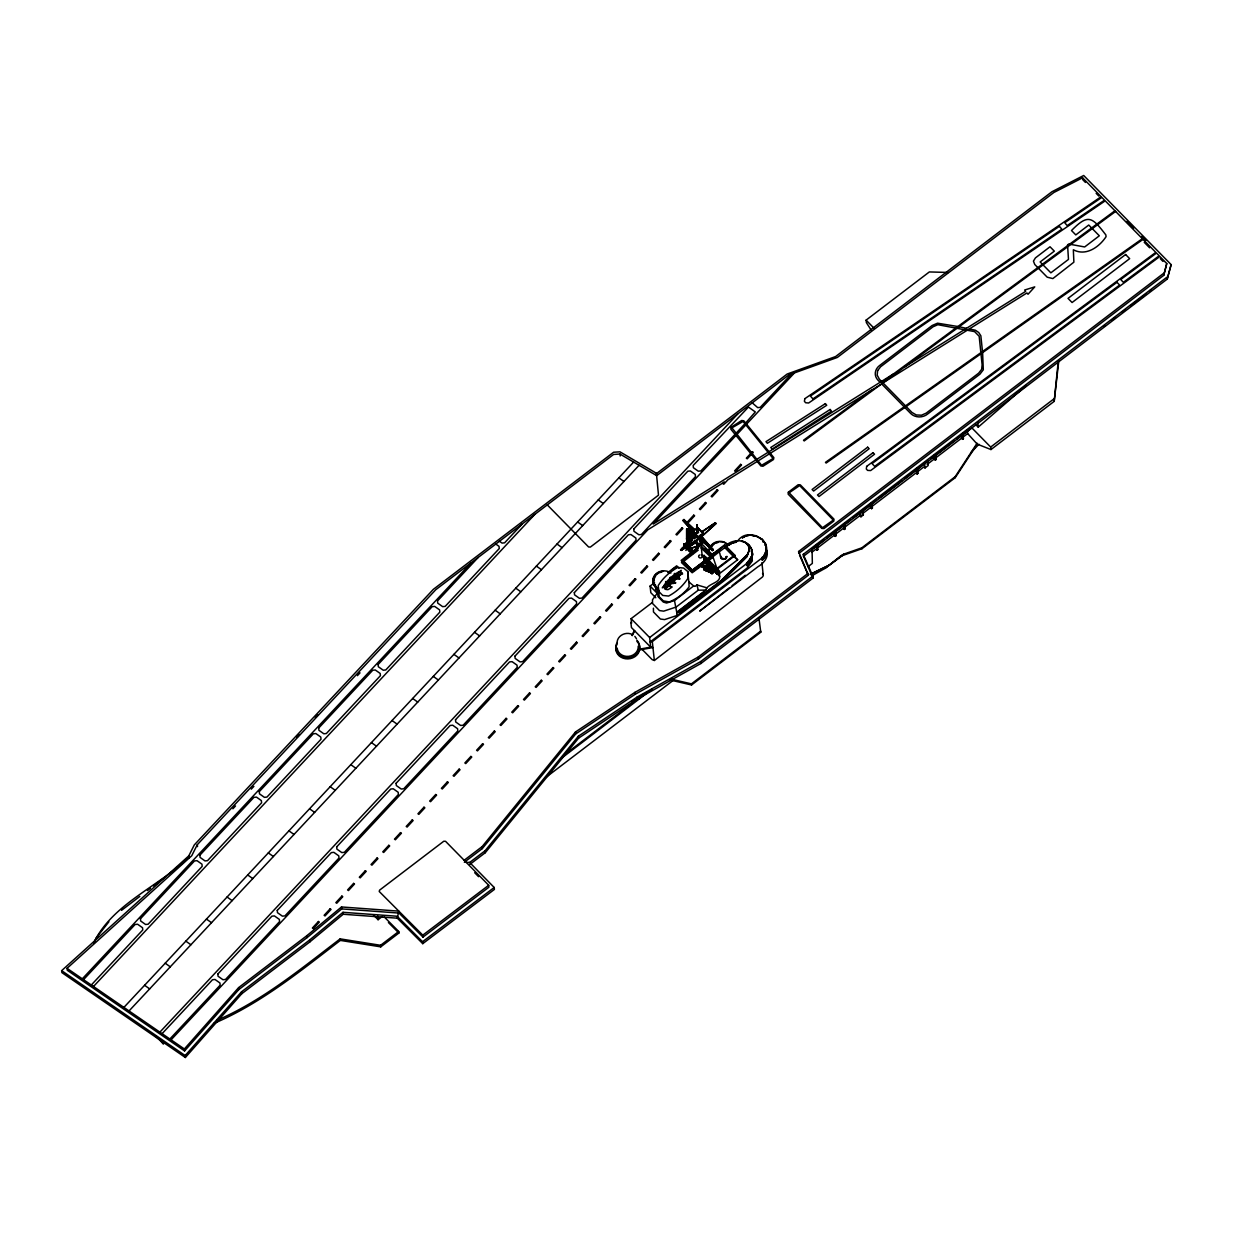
<?xml version="1.0" encoding="UTF-8"?>
<svg xmlns="http://www.w3.org/2000/svg" width="1233" height="1233" viewBox="0 0 1233 1233"><rect width="100%" height="100%" fill="white"/><g stroke="black" fill="none" stroke-linecap="round" stroke-linejoin="round"><path stroke-width="1.5" d="M687.767 528.71L688.538 539.052L686.658 539.253L686.658 529.358L689.509 528.094L690.018 528.942L688.831 529.25L688.492 528.202L687.829 529.25L688.538 539.052L689.786 539.669M695.628 533.257L694.826 534.536L695.628 534.798A10.881 1.834 -78.2 0 1 695.674 534.351L695.689 533.242L693.979 533.396C693.609 537.619 695.998 533.658 692.329 534.012M711.287 572.929L712.289 572.066L712.982 572.929L711.98 573.807L711.287 572.929L711.95 572.389L708.513 563.404L704.613 566.456L712.32 573.114L703.981 569.923L712.242 572.744M688.569 533.781L692.884 535.908L693.809 532.209L692.191 532.456L692.992 533.396L688.492 532.856L693.023 535.03L693.994 532.625L693.193 532.718A10.881 9.51 -6.2 0 1 690.727 532.147L688.461 531.731L688.523 533.319L691.42 534.69L692.792 533.827C693.516 537.172 694.703 535.954 693.917 532.702L694.842 532.671M688.754 539.345L688.646 534.706L695.15 533.951L692.669 535.677M710.408 565.67L711.996 570.509L708.281 563.389L708.559 571.218L708.605 566.209L712.027 570.401L708.528 567.057L711.95 570.555L710.532 565.654M688.6 539.438L688.461 534.629L695.058 534.043M691.482 533.75L690.711 533.026L692.283 533.92M693.116 533.519L693.131 533.396C693.316 536.278 695.397 534.228 693.193 537.049L693.254 533.935L692.931 535.985M708.605 563.712L704.706 566.425L708.451 563.389L708.713 566.379M693.116 534.552L693.1 534.136C696.275 536.062 690.572 534.922 693.609 535.661C695.335 534.444 692.222 536.124 692.252 533.997M694.271 535.538L693.023 535.554L692.838 534.074A6.751 6.35 -16.4 0 1 691.312 533.719L689.91 533.365L689.987 535.168M693.393 536.709C691.898 531.793 696.352 539.607 688.908 534.598M748.277 551.968L747.198 556.545L724.249 579.525L677.071 615.483L664.602 619.598L660.41 619.028L653.459 611.938L653.413 608.193M749.217 551.644C750.281 546.666 746.289 542.027 741.572 540.979M766.479 551.105L766.047 547.745L766.094 553.108M766.71 553.17L765.585 543.768L766.202 549.194M685.872 550.457L688.553 545.263M711.98 570.216L708.436 563.389L711.518 572.729L700.236 565.747L705.708 561.477L711.102 566.348L711.78 565.747M712.443 572.867C694.641 535.754 716.959 591.825 711.749 565.485L709.268 567.658L712.412 569.43L713.46 568.613L711.749 565.485M699.589 538.097C697.739 539.345 701.115 537.295 702.209 540.116M691.497 533.118L690.773 532.24L689.802 533.75L688.446 532.841A10.881 1.834 -78.2 0 0 688.584 534.043L693.1 536.278M1058.145 362.24L1054.2 401.357L990.962 449.552L977.214 444.127L967.643 433.569L967.227 429.778M1058.777 360.992L1054.2 401.357M752.161 558.549L752.377 553.093L751.529 558.534C754.581 550.981 749.649 542.273 741.526 541.333M688.846 536.864L688.846 538.621L692.252 540.347L692.561 538.158L691.143 536.709L695.797 534.351L683.005 520.218L683.945 519.509L695.165 530.051M708.852 567.303L711.857 570.586M692.884 532.009L691.744 536.463L692.468 537.326M711.811 570.293L704.629 566.255L711.657 569.923M704.937 566.301L712.289 572.066M617.101 641.838C618.041 634.949 626.58 631.296 632.467 634.641M711.102 566.841L711.888 567.642M712.52 567.904L710.254 564.729M693.778 543.337L691.667 543.553L694.133 541.364L691.728 544.015L694.194 541.919L691.698 543.738L693.809 543.522L694.672 540.378M690.357 535.739L689.108 534.398L691.913 535.739M692.807 532.24L692.114 532.733L693.778 533.18M692.083 536.525L692.114 537.249M692.576 536.925L692.545 535.985M706.016 561.354L712.982 572.929M1163.505 273.418L798.599 551.505L798.814 553.432L1163.721 275.36L1166.757 263.538L1082.589 177.799L1053.845 192.502L837.33 357.447L788.904 374.924L656.696 475.645L619.968 454.037L613.602 454.453L435.819 589.667L197.311 844.667L191.716 855.764L67.044 968.321L67.26 970.263L184.58 1050.917L238.848 989.544L307.217 937.527L341.711 908.906L399.03 913.067L422.996 937.095L488.9 887.205L488.7 885.263L445.529 841.291L443.772 841.245L379.61 890.134L379.209 891.474L422.78 935.153L422.996 937.095M1163.721 275.36L1166.757 263.538M469.881 864.41L485.293 852.697L578.601 738.135L637.353 698.972L700.914 663.493L813.009 578.092L803.484 556.283L1167.219 279.09L1171.134 264.602L1083.699 175.502L1051.919 191.762L835.604 356.553L787.178 374.031L656.696 473.441L619.968 451.833L613.618 452.234L433.369 589.328L194.305 844.913L188.788 855.872L61.65 970.648L61.866 972.59L185.366 1057.498L241.776 993.721L309.899 941.873L343.206 914.254L397.319 918.184L422.749 943.661L494.418 889.409L494.202 887.483L469.665 862.468L464.363 862.206L482.319 848.566L575.703 733.912L635.057 694.349L698.51 658.931L808.339 575.241L798.599 551.505M1167.219 279.09L1171.134 264.602M752.253 402.852L757.709 407.63L760.237 407.368L791.432 374M693.809 543.522L695.042 540.116M93.862 942.428C113.436 902.895 159.011 886.789 189.235 856.704M93.955 943.353L95.388 939.854M708.189 571.218C703.596 565.777 703.473 563.712 708.081 571.449M762.426 560.121L762.21 558.056L764.537 555.574L761.732 557.686L762.426 560.121L764.768 557.64L764.414 554.696L765.739 551.644L766.525 553.925L764.63 556.746L765.739 551.644M765.215 556.977L766.309 551.86M683.961 544.662C684.485 540.64 688.184 553.062 692.884 553.632M684.346 543.768L684.87 546.389M684.407 545.68L684.978 546.265L684.608 545.433M687.012 545.664L685.271 543.568L685.317 545.017M685.456 544.909L686.704 546.173M687.706 548.115L686.689 546.019M686.041 547.683C686.812 550.55 687.49 543.183 690.634 549.348M687.29 547.529L687.567 548.947M688.322 546.527C685.825 547.884 689.987 548.146 687.968 546.635L686.951 546.712L688.06 548.007M688.184 547.483L687.69 546.789L689.355 548.87M688.322 547.93C689.617 550.226 689.632 545.957 687.613 547.683M684.423 544.493L690.557 549.271M692.329 551.074L691.513 550.242C689.447 551.521 694.271 550.088 690.341 549.502C686.319 550.365 691.852 550.488 688.153 549.363M690.634 550.427L689.108 549.117L689.709 548.084M688.954 550.534L688.769 549.486L689.062 550.411M689.894 549.425L690.65 550.118M688.985 549.255C687.937 551.906 691.528 550.488 688.692 550.38M691.867 550.134C689.894 552.985 690.989 551.166 690.973 549.224M690.711 552.353L691.482 549.887M691.929 552.523L691.99 551.367M691.944 551.182L684.192 543.722M686.195 544.832L687.089 545.726M687.243 547.175L686.92 548.577M688.815 547.19L688.214 548.207L689.201 547.421M632.005 635.195L634.348 630.525M632.252 635.658L634.718 630.741M709.561 549.579L711.688 546.527M747.213 565.747L746.52 563.219L749.063 560.63L749.31 562.834L747.213 565.747L749.756 563.173L749.494 560.044L751.082 556.977L751.883 559.366L749.741 562.248L751.329 559.196L751.082 556.977M751.822 556.515L746.612 563.635L649.637 637.523L650.685 647.171L638.617 649.313M750.311 562.433L750.065 560.229L751.652 557.162M675.576 577.198L677.302 575.595M725.42 558.102L726.407 556.422L725.497 558.796L723.401 558.719L721.521 557.902L720.889 556.145M727.208 556.468L725.944 558.626L723.324 559.412L720.904 558.379L719.733 552.939M700.298 565.808L712.042 572.343L700.483 565.67L693.193 571.002L691.066 571.187L681.171 560.414L697.801 547.329M709.268 567.658C715.232 565.901 683.467 563.943 710.008 566.995M674.497 600.563L666.575 603.029L663.354 602.089L657.867 596.495L658.268 585.49A48.58 44.419 -33.8 0 1 677.796 567.442L683.699 568.074L687.783 571.557L688.831 581.806L693.655 585.968L674.497 600.563L676.732 612.231L705.815 590.068C707.264 583.61 720.534 583.101 719.687 576.35L712.674 556.129L705.384 548.7M705.815 590.068L698.232 590.206L676.162 607.037L663.693 611.152L659.501 610.582L652.534 603.492L652.504 599.747L658.638 591.301L662.722 595.431L668.625 596.063A48.58 44.419 -33.8 0 0 688.153 578.015L687.783 571.557M810.312 574.116L829.331 565.084L843.572 554.218L861.867 547.806L955.143 476.739L977.106 443.217M843.572 554.218L842.108 555.698L861.975 548.731L955.236 477.664L977.214 444.127M685.317 543.923L686.134 544.755L685.271 543.568M687.706 547.02L687.043 545.387L687.089 546.82M690.295 551.675L690.819 551.136M696.799 530.098L698.202 529.558L697.647 532.964L696.799 530.098L698.263 530.375L698.202 529.558M697.277 530.051L696.999 524.78L697.847 530.159M697.046 532.348L698.433 531.67L698.51 532.641M679.614 579.294L677.534 577.167L680.03 578.693M1149.819 291.096L1150.62 289.971M682.003 560.753L681.495 562.572L692.175 572.759L712.165 557.948L712.674 556.129M711.194 556.083L701.223 545.926M711.98 573.807L711.472 572.698M96.097 938.113L108.874 921.791M665.928 581.467L667.423 582.978M464.163 860.264L482.103 846.639L575.487 731.97L634.856 692.407L698.294 657.004L808.124 573.314M469.665 862.468L485.078 850.77L578.4 736.193L637.153 697.03L700.698 661.566L812.794 576.15L803.269 554.341L1167.004 277.148M184.58 1050.917L184.364 1048.975L238.647 987.602L307.002 935.585L341.51 906.964L398.814 911.125L397.319 918.184M185.366 1057.498L185.15 1055.556L241.56 991.779L309.699 939.947L343.005 912.312L397.118 916.242L422.534 941.735L422.749 943.661M684.515 544.971L685.671 543.815M686.55 544.709L685.533 545.263L686.473 545.757M687.444 545.618L686.457 546.404M690.095 548.331L689.386 549.502L690.526 548.916M689.401 549.209L688.415 549.995M750.681 453.497L746.335 458.198L747.229 458.83L751.375 454.345M751.375 452.758L752.361 451.679L753.255 452.311L752.068 453.605M674.805 573.36L676.239 574.84L667.13 583.702C647.294 601.272 696.136 556.037 676.47 575.056L675.468 575.056L677.688 577.321L673.788 580.758L670.32 577.229M663.647 587.247L666.822 583.394L668.887 585.505L665.388 589.035M680.585 571.788L671.507 579.048L663.724 587.34M677.657 577.306L682.049 573.283L672.971 580.543L665.589 589.05M668.594 585.197L665.204 588.835L682.049 573.468M296.968 737.319L299.588 734.514M315.355 717.652L317.991 714.847M232.898 808.771L235.518 805.966M251.255 789.166L253.875 786.361M357.4 675.669L360.021 672.864M82.318 978.817L471.222 562.757M83.536 979.665L135.091 924.503L137.618 924.241L142.535 927.74L142.766 929.944L91.304 984.997M478.142 557.486L437.515 600.949L437.746 603.153L442.662 606.651L445.19 606.389L499.257 548.546L499.026 546.342L495.805 544.046M522.283 523.902L504.605 542.828L502.078 543.09L499.488 541.256M93.492 986.508L534.783 514.408M123.901 1007.407L633.623 462.067M129.049 1010.937L639.079 465.288M159.889 1032.144L737.873 413.795M162.093 1033.655L212.492 979.742L215.02 979.48L219.936 982.978L220.152 985.182L169.861 1039.003M735.053 434.324L700.822 470.944L698.294 471.191L693.378 467.708L693.162 465.488L748.446 407.06L755.305 411.945L745.626 423.011M735.747 433.584L744.932 423.751M171.079 1039.835L647.803 529.82L724.388 481.98L722.877 483.598L723.771 484.23L727.871 479.791L757.185 461.481M735.978 435.48L653.182 524.071L755.891 459.894M736.671 434.74L745.873 424.892M746.566 424.167L794.453 372.921M748.077 553.74L721.228 580.466L681.695 610.582L676.732 612.231M762.564 539.561L759.266 537.773L762.564 539.561L762.78 541.626M761.948 559.751L764.29 557.27L764.059 555.204M687.058 548.855L687.228 547.837M971.265 452.234L978.971 444.25M746.967 563.543L749.063 560.63M690.434 537.465L691.42 538.744L698.248 537.079L692.776 531.238L712.335 550.612L713.275 549.903L700.421 535.184L713.275 549.903M689.91 539.36L686.581 538.528L687.012 542.813L689.062 544.277M693.809 532.209L692.653 532.348L693.855 532.903M1026.503 385.266L978.216 427.127L975.642 424.491M687.305 529.111L686.689 529.697L689.648 529.311L690.141 530.159L688.954 530.483L687.259 528.772M669.103 584.689L672.971 580.943M667.33 582.885L669.396 584.997L673.788 580.758M667.469 583.024L665.481 582.038M675.838 582.855L673.095 581.067L675.299 583.348M671.276 586.923L669.242 584.827L670.644 587.293M673.742 580.712L672.632 582.346L670.459 582.515L670.737 580.419L672.91 580.25M669.365 584.966L668.409 584.997L669.396 584.997M673.495 580.466L677.379 577.029M681.248 550.411L698.202 539.237L681.248 550.411L680.554 549.702L694.148 537.372M681.911 548.5L691.451 540.131M716.065 523.501L701.099 537.033L716.065 523.501L715.356 522.792L701.5 531.932M692.206 535.461C688.23 532.81 691.744 536.694 691.96 534.583L692.16 535.492M677.934 576.551L682.049 573.283M811.638 575.934L825 568.413L841.6 555.251M1146.274 294.009L1130.815 305.784M686.658 539.253L686.658 529.358L688.63 528.618L688.954 530.483M711.842 572.466L708.559 571.203M729.135 587.971L699.681 611.121L757.786 566.841C763.628 563.466 769.546 556.777 766.402 549.656M732.078 585.644L745.333 575.241M1111.365 320.549L1115.634 317.22M871.5 330.598L866.367 322.599L866.105 320.133L929.343 271.938L948.269 272.462M121.512 910.355L139.822 896.406M147.451 890.58L150.503 888.269M153.555 885.941L165.761 876.632M173.391 870.822L176.442 868.494M695.874 534.952L683.067 520.788L683.945 519.509M684.145 520.311L693.825 529.311M692.776 531.238L697.493 527.493L703.01 533.242L697.493 527.493M695.135 533.334L688.846 538.621M695.844 534.629L690.233 538.574L690.927 537.557M684.7 544.123L685.209 545.14L686.087 544.4M686.072 545.818L686.981 545.31M698.294 536.848L702.995 533.103M692.36 537.896L699.296 537.064M688.261 548.777L687.336 549.641L686.473 548.639L695.458 542.566L698.726 546.281L688.276 548.916L698.679 545.849L702.409 542.998L700.267 540.809M686.488 548.777L695.458 542.566M688.492 548.593L689.278 548.13M655.571 575.318L658.53 573.052M689.309 550.904L689.941 551.321M691.158 551.305L691.944 550.827M702.409 542.998L698.726 546.281L695.504 543.013M692.946 551.937L698.864 547.02L696.676 545.202M698.371 548.099L682.388 560.46L692.145 570.401L710.3 556.653L701.084 547.945M655.802 597.774L650.824 592.688L650.099 586.076L654.538 582.7M667.824 572.574L676.686 565.824L678.998 568.182M672.833 569.122L676.501 566.903L673.156 569.461M698.248 550.103L683.791 561.292L692.252 570.108L724.572 545.695L734.144 555.42L734.344 557.378M714.647 543.553L712.058 546.096M704.028 555.251L703.272 555.975L718.993 571.973L719.748 571.388L704.043 555.389M712.335 550.612L713.213 549.332M704.459 558.58L706.062 557.501M704.706 558.534L706.062 557.439M710.455 555.651L724.665 544.832L735.115 555.482L735.407 558.102L737.658 559.767L718.053 574.701L719.687 576.35M718.238 572.497L716.65 573.746L704.629 561.493L706.37 560.275M706.386 560.414L705.029 561.493L704.629 557.177L703.658 557.871L719.394 573.977L718.007 570.709L716.835 571.156M706 561.246L712.027 556.653L712.535 554.835L702.81 544.94L700.698 545.109M650.685 647.171L631.45 627.566L630.88 622.372L631.604 623.097L631.111 618.658L652.334 602.49M711.533 557.748L724.788 547.652L724.572 545.695M737.688 540.994C748.755 524.826 778.085 543.476 761.902 558.087L652.303 641.592L650.115 641.977L747.09 568.089L752.315 560.969L751.991 552.954M710.038 567.072L711.071 566.286M711.888 567.827L711.996 572.898M712.412 569.43L713.46 568.521M716.188 569.091L734.144 555.42M735.115 555.482L716.635 569.554L717.329 570.802M707.156 587.91L696.999 584.904L695.104 586.353L693.67 585.983M716.327 570.663L717.914 569.507L716.157 570.494L716.65 573.746M716.465 573.391L718.053 572.174M716.712 573.391L718.222 572.359M677.071 615.483L676.763 612.647L704.166 591.778M676.763 612.647L681.741 610.998L721.274 580.882L746.196 556.191C757.91 540.378 733.126 535.646 724.665 547.067M641.499 648.758L652.226 659.686L654.353 660.487L762.148 577.229A3.067 2.682 -6.2 0 0 762.533 573.437M1103.812 326.468L1104.614 325.851M811.961 549.178L824.168 539.884M827.22 537.557L850.107 520.11M853.174 517.783L876.062 500.351M879.114 498.024L902.001 480.577M905.053 478.25L927.94 460.818M930.992 458.491L953.88 441.044M956.931 438.717L970.725 428.776M811.622 552.446L815.922 549.163L817.001 550.257L817.818 549.625L817.248 544.277M833.739 531.731L834.125 535.307L816.755 548.546L817.818 549.625M859.478 512.127L859.863 515.687L844.05 527.739L845.129 528.818L844.297 529.45L843.233 528.371L834.957 534.675L836.02 535.754L835.203 536.386L834.125 535.307M870.144 504.004L870.529 507.564L862.299 513.837L863.362 514.932L860.942 516.781L859.863 515.687M927.139 464.44L934.229 459.03L933.843 455.47M967.643 433.569L962.356 437.607L963.42 438.686L962.588 439.318L961.524 438.239L935.061 458.399L936.124 459.493L935.292 460.125L934.229 459.03M870.529 507.564L871.592 508.659L872.425 508.027L872.039 504.451M872.425 508.027L871.361 506.933L916.027 472.902L917.09 473.996L917.922 473.364L917.337 468.001M917.922 473.364L916.859 472.27L923.949 466.86L925.012 467.954L928.202 465.535L927.617 460.171M808 566.702L812.347 563.404L812.069 549.379M642.979 694.472L638.509 697.878L638.632 698.926L631.835 701.438M563.08 755.814L639.465 697.616M638.632 698.926L647.572 692.114M561.678 758.079L645.707 694.056M648.758 691.728L651.81 689.401M544.847 778.193L673.449 680.2M843.619 554.68L825 568.413M990.962 449.552L990.685 447.07L1053.922 398.891M373.399 914.932L378.084 919.71L382.492 916.335M671.014 679.121L691.436 683.868L760.653 631.126L760.761 632.236L691.559 684.978L669.272 679.799M216.808 1020.4C262.429 1000.703 301.006 968.722 340.169 938.868L380.581 945.295L398.721 931.47L384.326 917.028M213.54 1023.59C260.471 1003.677 300.266 971.188 340.339 940.409L380.75 946.852L398.891 933.027L398.721 931.47M687.983 525.366L696.167 535.631L687.983 525.366L692.021 528.988M422.78 935.153L488.7 885.263M422.534 941.735L494.202 887.483M1122.477 312.026L1125.375 309.868M872.286 389.566L803.531 440.227L804.193 440.936L1115.634 211.444M882.289 382.199L1114.956 210.751M655.355 586.939L657.127 587.941L653.598 583.964L655.617 585.413M703.611 557.67L704.783 557.224L706.108 560.368M705.43 558.672L706.694 560.059M705.507 558.842L706.355 562.649M706.309 560.568L707.418 559.921M708.066 561.369L709.345 562.757M708.143 561.539L710.038 564.452M708.898 563.065L710.069 562.618L711.41 565.762M708.944 563.265L709.915 562.572L710.424 566.81M710.794 564.236L712.042 565.408L711.364 564.051M711.595 565.962L712.72 565.315L714.046 568.459M713.368 566.764L714.693 568.105M713.445 566.933L714.508 570.971M714.184 568.459L715.356 568.012L716.697 571.156M714.246 568.66L715.202 567.966L715.51 570.756M716.882 571.357L717.853 570.663L718.161 573.453L717.976 570.787M718.654 572.158L719.548 574.902L703.735 558.641L704.737 559.058M1142.359 238.693L825.478 462.344L826.125 463.053L1143.037 239.387M701.531 532.286L715.356 522.792M756.754 459.354L768.159 452.234M769.022 451.694L893.632 373.846M904.282 367.187L1025.64 291.373L1024.654 290.017L1034.749 286.873L1028.029 294.24L1026.919 292.961L882.982 382.893M758.048 460.942L769.454 453.821M770.317 453.282L881.071 384.295M711.472 554.711L719.718 549.933M711.518 555.127L716.465 552.261M726.345 546.512L731.292 543.645M731.816 542.921L728.842 545.217M749.494 545.741L751.298 548.408M657.281 592.472L655.463 589.42M732.941 542.69L735.515 541.302M764.922 545.371C766.834 544.292 761.069 537.341 763.381 542.243M810.358 574.578L829.331 565.084M672.232 580.281L670.814 582.885M685.748 544.524L684.546 545.125L685.286 544.246M686.288 547.837L685.517 546.805L686.827 547.205M688.769 549.486L689.478 549.918M689.956 551.012L690.757 551.059L689.54 550.519M687.86 546.204L686.981 546.943M692.299 550.719L691.405 551.459L692.129 552.738M690.079 534.321C692.191 536.756 690.603 532.178 689.925 533.797A6.751 1.141 -78.2 0 0 690.11 534.428L692.006 535.353L689.216 533.858M693.902 534.768L694.78 532.687M690.357 534.583L690.958 535.03M693.917 534.999L694.718 535.014L693.948 534.074M694.826 534.074L695.628 534.798M736.841 541.256L728.087 544.77L724.326 542.489A10.881 9.525 -6.2 0 0 719.579 541.765M751.251 551.521L751.637 549.163L752.608 555.297M751.729 552.415L751.976 554.634M653.367 583.224L653.875 579.695L653.367 583.224L655.478 584.904M715.417 543.183L717.93 542.566M659.316 572.682L661.813 572.066M694.379 534.321L694.456 534.86A6.751 1.141 -78.2 0 0 694.595 535.369L692.283 534.644M638.756 650.068L652.951 647.556L650.824 646.755M694.395 536.232L693.177 536.216L694.919 536.062M691.405 540.871L688.014 541.225L687.737 538.467L689.262 538.729M687.012 542.813L691.482 541.626M693.84 535.014L692.329 534.752L693.393 535.43M712.15 568.182L711.102 567.627M693.316 536.263L694.133 536.278L692.499 536.139M692.823 534.459L692.314 534.382M693.516 534.906L692.561 535.569M693.27 534.798L692.314 534.706M693.177 535.985L692.977 534.845M693.994 536.047L692.422 535.631M692.9 535.214L693.963 535.23M692.268 535.8L695.504 535.739L691.728 536.355M690.264 539.915L692.252 540.347M698.325 537.526L697.323 537.156M655.586 576.027L653.983 579.171M700.097 565.331L710.223 567.334M697.539 531.639L698.448 531.824M691.836 535.014L691.343 533.781L691.96 535.184M693.593 535.677C691.096 537.311 691.112 531.562 690.65 534.86M957.856 326.514L937.542 323.185L932.179 325.481L879.329 365.739A11.791 10.311 -6.2 0 0 877.911 380.103L880.085 382.307M959.12 326.776L966.472 328.332M969.323 328.949L975.411 330.244L978.74 332.54L980.851 335.792L982.485 351.528M691.513 535.492L690.141 535.338M690.881 535.507L691.158 535.785M686.935 542.088L688.985 543.568M688.754 529.836L687.829 529.25M691.929 552.353L691.251 550.627M690.156 551.583L691.189 552.584M690.973 534.922L692.098 535.476L690.742 534.552M675.884 578.2L678.058 578.03L678.335 575.934M690.449 534.505L691.328 534.891M690.85 534.721C691.559 533.704 690.249 534.028 689.108 534.398M703.812 558.842L706.247 561.262M707.495 561.909L706.355 561.385L706.062 558.657M709.114 564.236L710.131 564.606M714.292 569.476L715.433 570M716.943 572.174L717.976 572.528M717.051 572.328L718.068 572.682M689.601 535.107L690.881 535.723M688.908 526.553L689.941 526.953L689.648 525.998M704.074 569.631L712.058 573.314M704.413 569.816L712.32 573.114M720.951 556.838L721.598 558.595L723.401 558.719M709.237 567.396L712.397 569.322M727.963 544.4L724.28 542.058A10.881 9.525 -6.2 0 0 712.813 543.738A10.881 9.525 -6.2 0 0 709.268 553.478M67.044 968.321L184.364 1048.975M61.65 970.648L185.15 1055.556M684.639 545.926L684.377 543.738M618.874 477.865L623.944 481.471M691.035 543.275L691.158 544.431L690.095 544.292M598.252 499.92L603.322 503.526M577.63 521.975L582.7 525.597M557.008 544.046L562.078 547.652M536.386 566.101L541.457 569.708M515.764 588.172L520.835 591.778M495.142 610.227L500.213 613.834M474.52 632.282L479.606 635.904M453.898 654.353L458.984 657.96M433.276 676.408L438.362 680.015M412.654 698.479L417.74 702.086M392.032 720.534L397.118 724.141M371.41 742.59L376.497 746.212M350.804 764.66L355.875 768.267M330.182 786.716L335.253 790.322M309.56 808.786L314.631 812.393M288.938 830.842L294.009 834.448M268.316 852.897L273.387 856.519M247.694 874.968L252.765 878.574M227.072 897.023L232.143 900.629M206.45 919.094L211.521 922.7M185.829 941.149L190.899 944.755M165.207 963.204L170.277 966.826M144.585 985.275L149.655 988.881M689.54 535.014L690.757 535.461M699.234 538.235L706.401 543.753M698.849 538.667L705.384 543.691M699.096 538.898L706.432 544.554M689.201 534.552L688.523 533.38M705.708 561.046L711.487 566.286M705.584 561.215L711.364 566.471M698.232 536.848L712.273 550.041M713.537 569.461L717.591 573.33L718.346 572.605L703.581 557.501M388.41 922.515L398.891 933.027M669.781 577.707L673.31 580.265M674.189 573.777L675.715 575.318M1126.947 221.308L1133.682 228.151M1141.758 236.382L1145.781 240.497M1085.472 182.453L1082.805 179.725L1082.589 177.799M1096.168 193.334L1098.834 196.062M1144.255 242.346L1149.603 247.787M1160.284 258.668L1162.966 261.396M1042.394 264.216L1040.159 261.951L1054.323 251.147L1050.023 246.77L1035.427 257.897L1033.439 261.119L1034.764 264.509L1047.218 277.194L1052.859 278.581L1073.881 262.182L1073.342 249.76C1086.011 256.603 1099.374 246.908 1106.078 236.659L1105.831 234.887C1091.991 216.885 1088.2 213.571 1071.508 230.525L1075.808 234.902L1088.754 225.038L1099.327 235.796L1084.67 246.954L1068.703 244.042L1067.562 244.92L1068.472 259.408L1050.855 272.832L1043.072 264.91M866.105 320.133L873.843 328.009M971.82 427.836L990.685 447.07M881.626 383.879L904.143 406.828M904.822 407.522L910.786 413.594A11.806 10.326 -6.2 0 0 927.57 414.072L979.958 374.154L983.302 369.808L982.609 352.623M732.433 554.434L737.658 559.767M724.788 547.652L733.157 556.175M699.234 540.162L702.456 543.445M688.831 538.467L690.357 539.638M703.704 558.272L717.498 572.374M703.781 559.027L717.575 573.191M703.827 559.412L717.621 573.515M703.858 559.782L717.668 573.884M684.084 544.385L692.838 553.309M682.62 573.884L680.863 572.097L678.736 571.881A38.901 35.557 -33.8 0 0 663.909 585.583L664.032 587.663L665.789 589.451L667.916 589.667A38.901 35.557 -33.8 0 0 672.216 586.954M672.077 570.278L668.718 572.836M676.162 574.763L677.688 577.321M673.264 581.252L671.029 578.971L675.761 575.364M688.831 581.806L689.124 586.816A46.114 40.335 -6.2 0 1 669.272 601.935L663.323 600.887L659.208 596.71L658.622 590.021L655.37 586.708A10.881 9.525 -6.2 0 1 656.11 573.73A10.881 9.525 -6.2 0 1 670.906 573.037M658.823 590.73L655.417 587.139A10.881 9.525 -6.2 0 1 657.405 573.206M650.099 586.076L656.927 593.027M547.282 504.898L588.588 546.974L590.391 547.067L658.499 495.173L656.388 473.256M631.111 618.658L649.637 637.523M474.705 872.733L478.574 876.678M159.35 1039.065L163.48 1043.997L155.389 1035.751M706.108 560.26L709.191 563.589M705.338 560.845L709.453 565.3M653.598 583.964L656.603 588.326M688.446 525.011L690.773 527.955M692.915 551.552L685.995 542.859L691.805 550.488M634.841 636.382L636.459 638.694M715.633 570.155L716.82 572.05M715.541 570.108L716.743 572.004M714.184 569.353L711.657 566.779L711.241 563.928M707.603 562.032L708.883 563.959M713.999 566.748L714.631 568.151M707.388 559.998L708.759 563.065M704.043 557.362L703.334 555.698L703.904 560.167L717.745 574.285L717.421 571.619M799.539 555.112L808.339 575.241M696.999 584.904L698.232 590.206M751.868 551.367L752.577 554.465M736.502 542.135L732.834 543.075M687.567 547.93L687.398 548.947M758.896 617.748L760.761 632.236M962.834 433.338L963.42 438.686M962.017 433.97L962.588 439.318M955.143 476.739L955.236 477.664M935.539 454.129L936.124 459.493M934.706 454.761L935.292 460.125M924.426 462.606L925.012 467.954M916.504 468.632L917.09 473.996M871.007 503.295L871.592 508.659M862.776 509.568L863.362 514.932M860.357 511.418L860.942 516.781M861.867 547.806L861.975 548.731M844.543 523.47L845.129 528.818M843.711 524.102L844.297 529.45M835.45 530.406L836.02 535.754M834.618 531.038L835.203 536.386M816.416 544.909L817.001 550.257M812.794 576.15L813.009 578.092M803.269 554.341L803.484 556.283M761.902 562.695L763.196 574.686M724.665 544.832L724.942 547.452M716.527 569.322L716.959 573.453M716.388 570.447L716.866 573.391M715.787 569.954L716.142 572.621M715.325 568.089L715.633 570.879M714.97 569.122L715.325 571.788M713.414 567.534L713.691 570.139L713.337 567.473M712.674 565.392L712.982 568.182M712.566 565.269L712.874 569.307L712.52 566.641M711.611 567.55L712.242 573.021M710.886 564.976L711.241 567.642M709.268 563.311L709.607 565.978M708.513 562.556L708.805 565.146L708.451 562.479M707.634 561.647L707.989 564.313M707.264 559.874L707.696 562.787M706.817 560.815L707.172 563.481M705.122 557.84L704.629 561.493M705.184 559.15L705.538 561.816M704.536 558.364L704.783 561.477M700.976 544.632L702.209 555.929M697.292 529.389L697.631 532.826M697.678 537.865L695.273 535.415M692.884 535.908L693.485 533.874L692.561 533.689L691.96 535.723M689.817 528.31L690.141 530.159M689.509 528.094L689.648 529.311M690.11 537.711L690.233 538.574M700.698 661.566L700.914 663.493M687.413 547.914L687.32 549.502M698.294 657.004L698.51 658.931M691.436 683.868L691.559 684.978M652.303 641.592L654.353 660.487M619.968 454.037L620.184 455.979M637.153 697.03L637.353 698.972M634.856 692.407L635.057 694.349M578.4 736.193L578.601 738.135M575.487 731.97L575.703 733.912M485.078 850.77L485.293 852.697M482.103 846.639L482.319 848.566M377.668 915.888L378.084 919.71M380.581 945.295L380.75 946.852M343.005 912.312L343.206 914.254M341.51 906.964L341.711 908.906M340.169 938.868L340.339 940.409M309.699 939.947L309.899 941.873M307.002 935.585L307.217 937.527M241.56 991.779L241.776 993.721M238.647 987.602L238.848 989.544M197.311 844.667L197.511 846.609M188.788 855.872L188.988 857.814M687.783 538.883L688.014 541.225M696.999 524.78L697.524 530.282M658.468 587.447L658.622 590.021M977.723 422.087L978.216 427.127M709.191 549.671A10.881 9.525 -6.2 0 1 717.976 541.95M658.776 572.436A10.881 9.525 -6.2 0 1 663.477 571.264M638.216 646.246A10.558 9.232 -6.2 0 1 628.445 656.372A10.558 9.232 -6.2 0 1 617.178 648.08M656.942 588.819A9.278 8.107 -6.2 0 1 655.062 585.66M636.999 641.422A11.991 10.48 -6.2 0 1 636.66 655.278A11.991 10.48 -6.2 0 1 620.97 657.189A11.991 10.48 -6.2 0 1 617.209 643.826M636.86 640.174A11.991 10.48 -6.2 0 1 636.536 654.029A11.991 10.48 -6.2 0 1 620.831 655.941A11.991 10.48 -6.2 0 1 617.07 642.578M701.192 554.896A1.819 1.587 -6.2 0 1 701.901 557.285A1.819 1.587 -6.2 0 1 699.065 557.424A1.819 1.587 -6.2 0 1 699.62 554.973M699.62 540.424A1.819 1.587 -6.2 0 1 700.591 542.397A1.819 1.587 -6.2 0 1 698.387 543.429A1.819 1.587 -6.2 0 1 697.107 541.626M699.712 541.287A1.819 1.587 -6.2 0 1 700.683 543.244A1.819 1.587 -6.2 0 1 698.479 544.292A1.819 1.587 -6.2 0 1 697.2 542.489M699.851 544.585A1.819 1.587 -6.2 0 1 697.246 542.921M750.774 535.091L754.473 535.954L750.774 535.091M689.278 531.531L690.588 532.872L689.278 531.531M877.634 370.578L877.187 375.14L879.391 379.24L911.973 412.439L916.242 414.951L921.436 415.213L926.168 413.147L978.663 373.152L981.653 369.33L982.115 364.768L979.172 336.27L974.609 331.631L937.851 324.695L933.119 326.745L880.624 366.756L877.634 370.578M866.66 466.382L866.306 469.018L867.631 470.405L870.652 470.559L1158.835 257.25L1158.172 256.541L1123.371 282.311L1120.72 279.521L1155.521 253.767L1154.859 253.073L866.66 466.382M804.856 398.675L804.394 401.295L805.642 402.744L808.617 403.006L1104.29 201.472L1103.658 200.748L1067.208 225.593L1064.696 222.726L1101.146 197.866L1100.514 197.141L804.856 398.675M140.439 918.77L140.67 920.989L145.586 924.488L148.114 924.226L202.181 866.383L201.95 864.163L197.033 860.68L194.506 860.927L140.439 918.77M199.854 855.209L200.085 857.413L205.002 860.911L207.529 860.665L261.596 802.822L261.365 800.602L256.449 797.104L253.921 797.366L199.854 855.209M259.269 791.648L259.5 793.852L264.417 797.35L266.945 797.088L321.012 739.245L320.78 737.041L315.864 733.543L313.336 733.805L259.269 791.648M217.84 974.008L218.056 976.228L222.973 979.726L225.516 979.464L279.567 921.621L279.352 919.402L274.435 915.919L271.907 916.165L217.84 974.008M318.684 728.071L318.915 730.29L323.832 733.789L326.36 733.527L380.427 675.684L380.196 673.465L375.279 669.981L372.751 670.228L318.684 728.071M277.255 910.447L277.471 912.667L282.388 916.15L284.931 915.903L338.983 858.06L338.767 855.841L333.85 852.342L331.323 852.604L277.255 910.447M378.099 664.51L378.331 666.729L383.247 670.213L385.775 669.966L439.842 612.123L439.611 609.903L434.694 606.405L432.166 606.667L378.099 664.51M336.671 846.886L336.886 849.09L341.803 852.589L344.346 852.327L398.398 794.484L398.182 792.28L393.265 788.781L390.738 789.043L336.671 846.886M396.086 783.309L396.302 785.529L401.218 789.028L403.761 788.766L457.813 730.922L457.597 728.718L452.681 725.22L450.153 725.482L396.086 783.309M455.501 719.748L455.717 721.968L460.633 725.466L463.176 725.204L517.228 667.361L517.012 665.142L512.096 661.659L509.568 661.905L455.501 719.748M514.916 656.187L515.132 658.391L520.049 661.89L522.592 661.643L576.643 603.8L576.428 601.581L571.511 598.082L568.983 598.344L514.916 656.187M574.331 592.626L574.547 594.83L579.464 598.329L581.991 598.067L636.058 540.224L635.843 538.02L630.926 534.521L628.398 534.783L574.331 592.626M633.747 529.049L633.962 531.269L638.879 534.768L641.407 534.505L695.474 476.662L695.258 474.443L690.341 470.96L687.814 471.206L633.747 529.049M755.382 535.615L758.649 537.434L755.382 535.615M670.043 579.71L669.565 583.348L673.326 583.055L673.819 579.418L670.043 579.71M670.398 580.08L669.92 583.718L673.68 583.425L674.174 579.787L670.398 580.08M675.114 575.025L674.621 578.662L678.397 578.369L678.874 574.732L675.114 575.025M675.468 575.395L674.975 579.032L678.751 578.739L679.229 575.102L675.468 575.395M675.807 575.734L675.53 577.83L677.703 577.661L677.98 575.564L675.807 575.734M788.334 492.214L788.134 494.125L821.825 528.448L823.998 528.556L833.816 521.081L834.001 519.17L800.309 484.846L798.152 484.739L788.334 492.214M731.169 427.219L730.784 429.099L760.853 465.966L762.996 466.244L773.492 459.524L773.862 457.643L743.792 420.777L741.665 420.499L731.169 427.219M789.151 492.784L822.488 527.709L833.308 520.095L799.647 485.586L789.151 492.784M731.924 427.836L761.578 465.273L773.076 458.506L743.067 421.47L731.924 427.836M318.422 921.498L312.396 928.017L313.29 928.649L319.316 922.13L318.422 921.498M330.151 908.798L324.125 915.318L325.019 915.949L331.045 909.43L330.151 908.798M341.88 896.098L335.854 902.633L336.748 903.25L342.774 896.73L341.88 896.098M353.609 883.398L347.583 889.933L348.477 890.565L354.503 884.03L353.609 883.398M365.338 870.698L359.312 877.233L360.206 877.865L366.232 871.33L365.338 870.698M377.067 858.014L371.041 864.533L371.934 865.165L377.961 858.63L377.067 858.014M388.796 845.314L382.769 851.833L383.663 852.465L389.69 845.946L388.796 845.314M400.525 832.614L394.483 839.134L395.392 839.765L401.419 833.246L400.525 832.614M412.254 819.914L406.212 826.434L407.121 827.066L413.147 820.546L412.254 819.914M423.967 807.214L417.941 813.749L418.85 814.366L424.876 807.846L423.967 807.214M435.696 794.514L429.67 801.049L430.564 801.681L436.605 795.146L435.696 794.514M447.425 781.814L441.399 788.349L442.293 788.981L448.334 782.446L447.425 781.814M459.154 769.13L453.127 775.649L454.021 776.281L460.048 769.746L459.154 769.13M470.883 756.43L464.856 762.95L465.75 763.581L471.777 757.062L470.883 756.43M482.612 743.73L476.585 750.25L477.479 750.882L483.506 744.362L482.612 743.73M494.341 731.03L488.314 737.55L489.208 738.182L495.234 731.662L494.341 731.03M506.069 718.33L500.043 724.865L500.937 725.482L506.963 718.962L506.069 718.33M517.798 705.63L511.772 712.165L512.666 712.797L518.692 706.262L517.798 705.63M529.527 692.931L523.501 699.465L524.395 700.097L530.421 693.562L529.527 692.931M541.256 680.246L535.23 686.766L536.124 687.398L542.15 680.863L541.256 680.246M552.985 667.546L546.959 674.066L547.853 674.698L553.879 668.163L552.985 667.546M564.714 654.846L558.688 661.366L559.582 661.998L565.608 655.478L564.714 654.846M576.443 642.146L570.417 648.666L571.311 649.298L577.337 642.778L576.443 642.146M588.172 629.447L582.146 635.981L583.039 636.598L589.066 630.078L588.172 629.447M599.901 616.747L593.874 623.281L594.768 623.913L600.795 617.379L599.901 616.747M611.63 604.047L605.603 610.582L606.497 611.214L612.524 604.679L611.63 604.047M623.359 591.347L617.332 597.882L618.226 598.514L624.252 591.979L623.359 591.347M635.087 578.662L629.061 585.182L629.955 585.814L635.981 579.279L635.087 578.662M646.816 565.962L640.775 572.482L641.684 573.114L647.71 566.594L646.816 565.962M658.545 553.263L652.504 559.782L653.413 560.414L659.439 553.894L658.545 553.263M670.259 540.563L664.233 547.082L665.142 547.714L671.168 541.195L670.259 540.563M681.988 527.863L675.961 534.398L676.855 535.014L682.897 528.495L681.988 527.863M693.717 515.163L687.69 521.698L688.584 522.33L694.626 515.795L693.717 515.163M705.446 502.463L699.419 508.998L700.313 509.63L706.339 503.095L705.446 502.463M717.174 489.778L711.148 496.298L712.042 496.93L718.068 490.395L717.174 489.778M740.632 464.379L734.606 470.898L735.5 471.53L741.526 465.011L740.632 464.379M746.165 543.183L748.893 545.14L746.165 543.183M867.647 447.194L812.115 489.501L813.626 491.042L869.157 448.735L867.647 447.194M1125.606 254.522L1068.025 298.386L1072.078 302.517L1129.659 258.653L1125.606 254.522M873.026 452.681L817.494 494.988L819.005 496.529L874.536 454.206L873.026 452.681M1116.975 282.295L872.039 463.593L874.69 466.367L1119.61 285.085L1116.975 282.295M1059.378 226.333L810.42 396.04L812.932 398.922L1061.89 229.215L1059.378 226.333M825.386 403.623L766.001 441.645L767.342 443.279L826.726 405.272L825.386 403.623M830.148 409.479L770.764 447.487L772.105 449.136L831.504 411.128L830.148 409.479M745.472 536.139L742.343 537.819L745.472 536.139M695.612 534.336L694.826 534.536L695.612 534.413M749.895 535.137L746.273 535.846L749.895 535.137M687.043 546.049L687.043 546.049M719.471 574.748L718.284 572.852L719.378 574.701"/></g></svg>
